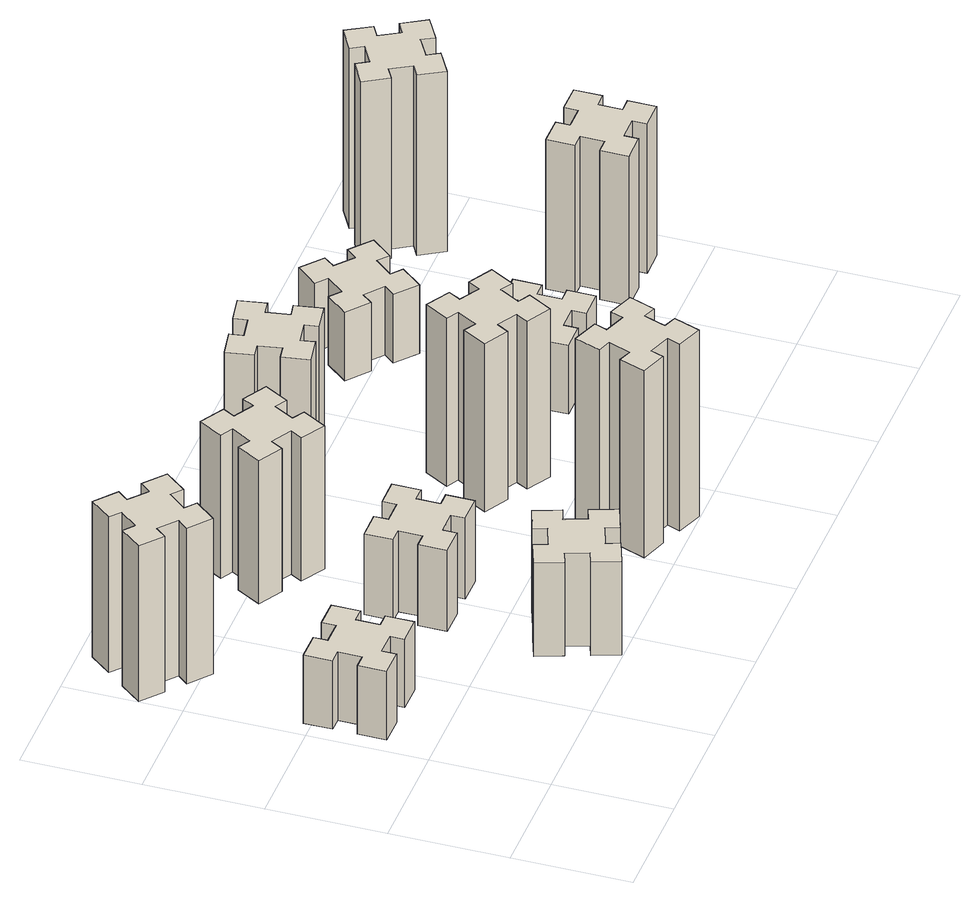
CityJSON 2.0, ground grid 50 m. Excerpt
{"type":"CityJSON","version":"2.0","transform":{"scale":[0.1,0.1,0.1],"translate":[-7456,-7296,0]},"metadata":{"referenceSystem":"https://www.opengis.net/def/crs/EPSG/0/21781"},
"CityObjects":{
"building1":{"type":"Building","attributes":{"class":"1000","function":"1000","usage":"1000","yearOfConstruction":2016,"roofType":"1000","measuredHeight":33,"storeysAboveGround":30,"storeysBelowGround":0},"geometry":[{"type":"Solid","lod":"1","boundaries":[[[[0,1,2,3,4,5,6,7,8,9,10,11,12,13,14,15,16,17,18,19]],[[17,16,20,21]],[[16,15,22,20]],[[15,14,23,22]],[[14,13,24,23]],[[13,12,25,24]],[[12,11,26,25]],[[11,10,27,26]],[[10,9,28,27]],[[9,8,29,28]],[[8,7,30,29]],[[7,6,31,30]],[[6,5,32,31]],[[5,4,33,32]],[[4,3,34,33]],[[3,2,35,34]],[[2,1,36,35]],[[1,0,37,36]],[[0,19,38,37]],[[19,18,39,38]],[[18,17,21,39]],[[24,25,26,27,28,29,30,31,32,33,34,35,36,37,38,39,21,20,22,23]]]]}]},
"building2":{"type":"Building","attributes":{"class":"1000","function":"1000","usage":"1000","yearOfConstruction":2016,"roofType":"1000","measuredHeight":75,"storeysAboveGround":30,"storeysBelowGround":0},"geometry":[{"type":"Solid","lod":"1","boundaries":[[[[40,41,42,43,44,45,46,47,48,49,50,51,52,53,54,55,56,57,58,59]],[[57,56,60,61]],[[56,55,62,60]],[[55,54,63,62]],[[54,53,64,63]],[[53,52,65,64]],[[52,51,66,65]],[[51,50,67,66]],[[50,49,68,67]],[[49,48,69,68]],[[48,47,70,69]],[[47,46,71,70]],[[46,45,72,71]],[[45,44,73,72]],[[44,43,74,73]],[[43,42,75,74]],[[42,41,76,75]],[[41,40,77,76]],[[40,59,78,77]],[[59,58,79,78]],[[58,57,61,79]],[[64,65,66,67,68,69,70,71,72,73,74,75,76,77,78,79,61,60,62,63]]]]}]},
"building3":{"type":"Building","attributes":{"class":"1000","function":"1000","usage":"1000","yearOfConstruction":2016,"roofType":"1000","measuredHeight":45,"storeysAboveGround":30,"storeysBelowGround":0},"geometry":[{"type":"Solid","lod":"1","boundaries":[[[[80,81,82,83,84,85,86,87,88,89,90,91,92,93,94,95,96,97,98,99]],[[97,96,100,101]],[[96,95,102,100]],[[95,94,103,102]],[[94,93,104,103]],[[93,92,105,104]],[[92,91,106,105]],[[91,90,107,106]],[[90,89,108,107]],[[89,88,109,108]],[[88,87,110,109]],[[87,86,111,110]],[[86,85,112,111]],[[85,84,113,112]],[[84,83,114,113]],[[83,82,115,114]],[[82,81,116,115]],[[81,80,117,116]],[[80,99,118,117]],[[99,98,119,118]],[[98,97,101,119]],[[104,105,106,107,108,109,110,111,112,113,114,115,116,117,118,119,101,100,102,103]]]]}]},
"building4":{"type":"Building","attributes":{"class":"1000","function":"1000","usage":"1000","yearOfConstruction":2016,"roofType":"1000","measuredHeight":39,"storeysAboveGround":30,"storeysBelowGround":0},"geometry":[{"type":"Solid","lod":"1","boundaries":[[[[120,121,122,123,124,125,126,127,128,129,130,131,132,133,134,135,136,137,138,139]],[[137,136,140,141]],[[136,135,142,140]],[[135,134,143,142]],[[134,133,144,143]],[[133,132,145,144]],[[132,131,146,145]],[[131,130,147,146]],[[130,129,148,147]],[[129,128,149,148]],[[128,127,150,149]],[[127,126,151,150]],[[126,125,152,151]],[[125,124,153,152]],[[124,123,154,153]],[[123,122,155,154]],[[122,121,156,155]],[[121,120,157,156]],[[120,139,158,157]],[[139,138,159,158]],[[138,137,141,159]],[[144,145,146,147,148,149,150,151,152,153,154,155,156,157,158,159,141,140,142,143]]]]}]},
"building5":{"type":"Building","attributes":{"class":"1000","function":"1000","usage":"1000","yearOfConstruction":2016,"roofType":"1000","measuredHeight":69,"storeysAboveGround":30,"storeysBelowGround":0},"geometry":[{"type":"Solid","lod":"1","boundaries":[[[[160,161,162,163,164,165,166,167,168,169,170,171,172,173,174,175,176,177,178,179]],[[177,176,180,181]],[[176,175,182,180]],[[175,174,183,182]],[[174,173,184,183]],[[173,172,185,184]],[[172,171,186,185]],[[171,170,187,186]],[[170,169,188,187]],[[169,168,189,188]],[[168,167,190,189]],[[167,166,191,190]],[[166,165,192,191]],[[165,164,193,192]],[[164,163,194,193]],[[163,162,195,194]],[[162,161,196,195]],[[161,160,197,196]],[[160,179,198,197]],[[179,178,199,198]],[[178,177,181,199]],[[184,185,186,187,188,189,190,191,192,193,194,195,196,197,198,199,181,180,182,183]]]]}]},
"building6":{"type":"Building","attributes":{"class":"1000","function":"1000","usage":"1000","yearOfConstruction":2016,"roofType":"1000","measuredHeight":90,"storeysAboveGround":30,"storeysBelowGround":0},"geometry":[{"type":"Solid","lod":"1","boundaries":[[[[200,201,202,203,204,205,206,207,208,209,210,211,212,213,214,215,216,217,218,219]],[[217,216,220,221]],[[216,215,222,220]],[[215,214,223,222]],[[214,213,224,223]],[[213,212,225,224]],[[212,211,226,225]],[[211,210,227,226]],[[210,209,228,227]],[[209,208,229,228]],[[208,207,230,229]],[[207,206,231,230]],[[206,205,232,231]],[[205,204,233,232]],[[204,203,234,233]],[[203,202,235,234]],[[202,201,236,235]],[[201,200,237,236]],[[200,219,238,237]],[[219,218,239,238]],[[218,217,221,239]],[[224,225,226,227,228,229,230,231,232,233,234,235,236,237,238,239,221,220,222,223]]]]}]},
"building7":{"type":"Building","attributes":{"class":"1000","function":"1000","usage":"1000","yearOfConstruction":2016,"roofType":"1000","measuredHeight":81,"storeysAboveGround":30,"storeysBelowGround":0},"geometry":[{"type":"Solid","lod":"1","boundaries":[[[[240,241,242,243,244,245,246,247,248,249,250,251,252,253,254,255,256,257,258,259]],[[257,256,260,261]],[[256,255,262,260]],[[255,254,263,262]],[[254,253,264,263]],[[253,252,265,264]],[[252,251,266,265]],[[251,250,267,266]],[[250,249,268,267]],[[249,248,269,268]],[[248,247,270,269]],[[247,246,271,270]],[[246,245,272,271]],[[245,244,273,272]],[[244,243,274,273]],[[243,242,275,274]],[[242,241,276,275]],[[241,240,277,276]],[[240,259,278,277]],[[259,258,279,278]],[[258,257,261,279]],[[264,265,266,267,268,269,270,271,272,273,274,275,276,277,278,279,261,260,262,263]]]]}]},
"building8":{"type":"Building","attributes":{"class":"1000","function":"1000","usage":"1000","yearOfConstruction":2016,"roofType":"1000","measuredHeight":57,"storeysAboveGround":30,"storeysBelowGround":0},"geometry":[{"type":"Solid","lod":"1","boundaries":[[[[280,281,282,283,284,285,286,287,288,289,290,291,292,293,294,295,296,297,298,299]],[[297,296,300,301]],[[296,295,302,300]],[[295,294,303,302]],[[294,293,304,303]],[[293,292,305,304]],[[292,291,306,305]],[[291,290,307,306]],[[290,289,308,307]],[[289,288,309,308]],[[288,287,310,309]],[[287,286,311,310]],[[286,285,312,311]],[[285,284,313,312]],[[284,283,314,313]],[[283,282,315,314]],[[282,281,316,315]],[[281,280,317,316]],[[280,299,318,317]],[[299,298,319,318]],[[298,297,301,319]],[[304,305,306,307,308,309,310,311,312,313,314,315,316,317,318,319,301,300,302,303]]]]}]},
"building9":{"type":"Building","attributes":{"class":"1000","function":"1000","usage":"1000","yearOfConstruction":2016,"roofType":"1000","measuredHeight":33,"storeysAboveGround":30,"storeysBelowGround":0},"geometry":[{"type":"Solid","lod":"1","boundaries":[[[[320,321,322,323,324,325,326,327,328,329,330,331,332,333,334,335,336,337,338,339]],[[337,336,340,341]],[[336,335,342,340]],[[335,334,343,342]],[[334,333,344,343]],[[333,332,345,344]],[[332,331,346,345]],[[331,330,347,346]],[[330,329,348,347]],[[329,328,349,348]],[[328,327,350,349]],[[327,326,351,350]],[[326,325,352,351]],[[325,324,353,352]],[[324,323,354,353]],[[323,322,355,354]],[[322,321,356,355]],[[321,320,357,356]],[[320,339,358,357]],[[339,338,359,358]],[[338,337,341,359]],[[344,345,346,347,348,349,350,351,352,353,354,355,356,357,358,359,341,340,342,343]]]]}]},
"building10":{"type":"Building","attributes":{"class":"1000","function":"1000","usage":"1000","yearOfConstruction":2016,"roofType":"1000","measuredHeight":33,"storeysAboveGround":30,"storeysBelowGround":0},"geometry":[{"type":"Solid","lod":"1","boundaries":[[[[360,361,362,363,364,365,366,367,368,369,370,371,372,373,374,375,376,377,378,379]],[[377,376,380,381]],[[376,375,382,380]],[[375,374,383,382]],[[374,373,384,383]],[[373,372,385,384]],[[372,371,386,385]],[[371,370,387,386]],[[370,369,388,387]],[[369,368,389,388]],[[368,367,390,389]],[[367,366,391,390]],[[366,365,392,391]],[[365,364,393,392]],[[364,363,394,393]],[[363,362,395,394]],[[362,361,396,395]],[[361,360,397,396]],[[360,379,398,397]],[[379,378,399,398]],[[378,377,381,399]],[[384,385,386,387,388,389,390,391,392,393,394,395,396,397,398,399,381,380,382,383]]]]}]},
"building11":{"type":"Building","attributes":{"class":"1000","function":"1000","usage":"1000","yearOfConstruction":2016,"roofType":"1000","measuredHeight":72,"storeysAboveGround":30,"storeysBelowGround":0},"geometry":[{"type":"Solid","lod":"1","boundaries":[[[[400,401,402,403,404,405,406,407,408,409,410,411,412,413,414,415,416,417,418,419]],[[417,416,420,421]],[[416,415,422,420]],[[415,414,423,422]],[[414,413,424,423]],[[413,412,425,424]],[[412,411,426,425]],[[411,410,427,426]],[[410,409,428,427]],[[409,408,429,428]],[[408,407,430,429]],[[407,406,431,430]],[[406,405,432,431]],[[405,404,433,432]],[[404,403,434,433]],[[403,402,435,434]],[[402,401,436,435]],[[401,400,437,436]],[[400,419,438,437]],[[419,418,439,438]],[[418,417,421,439]],[[424,425,426,427,428,429,430,431,432,433,434,435,436,437,438,439,421,420,422,423]]]]}]},
"building12":{"type":"Building","attributes":{"class":"1000","function":"1000","usage":"1000","yearOfConstruction":2016,"roofType":"1000","measuredHeight":87,"storeysAboveGround":30,"storeysBelowGround":0},"geometry":[{"type":"Solid","lod":"1","boundaries":[[[[440,441,442,443,444,445,446,447,448,449,450,451,452,453,454,455,456,457,458,459]],[[457,456,460,461]],[[456,455,462,460]],[[455,454,463,462]],[[454,453,464,463]],[[453,452,465,464]],[[452,451,466,465]],[[451,450,467,466]],[[450,449,468,467]],[[449,448,469,468]],[[448,447,470,469]],[[447,446,471,470]],[[446,445,472,471]],[[445,444,473,472]],[[444,443,474,473]],[[443,442,475,474]],[[442,441,476,475]],[[441,440,477,476]],[[440,459,478,477]],[[459,458,479,478]],[[458,457,461,479]],[[464,465,466,467,468,469,470,471,472,473,474,475,476,477,478,479,461,460,462,463]]]]}]}
},
"vertices":[
[355,815,0],[355,915,0],[415,915,0],[415,1035,0],[295,1035,0],[295,975,0],[195,975,0],[195,1035,0],[75,1035,0],[75,915,0],[135,915,0],[135,815,0],[75,815,0],[75,695,0],[195,695,0],[195,755,0],[295,755,0],[295,695,0],[415,695,0],[415,815,0],[295,755,330],[295,695,330],[195,755,330],[195,695,330],[75,695,330],[75,815,330],[135,815,330],[135,915,330],[75,915,330],[75,1035,330],[195,1035,330],[195,975,330],[295,975,330],[295,1035,330],[415,1035,330],[415,915,330],[355,915,330],[355,815,330],[415,815,330],[415,695,330],
[354,1757,0],[278,1822,0],[316,1868,0],[224,1945,0],[147,1853,0],[193,1814,0],[129,1738,0],[83,1776,0],[6,1684,0],[98,1607,0],[136,1653,0],[213,1589,0],[174,1543,0],[266,1466,0],[343,1558,0],[297,1596,0],[362,1673,0],[408,1634,0],[485,1726,0],[393,1803,0],[362,1673,750],[408,1634,750],[297,1596,750],[343,1558,750],[266,1466,750],[174,1543,750],[213,1589,750],[136,1653,750],[98,1607,750],[6,1684,750],[83,1776,750],[129,1738,750],[193,1814,750],[147,1853,750],[224,1945,750],[316,1868,750],[278,1822,750],[354,1757,750],[393,1803,750],[485,1726,750],
[865,235,0],[899,141,0],[843,120,0],[884,7,0],[997,49,0],[976,105,0],[1070,139,0],[1090,83,0],[1203,124,0],[1162,237,0],[1106,216,0],[1072,310,0],[1128,330,0],[1087,443,0],[974,402,0],[995,346,0],[901,312,0],[880,368,0],[767,327,0],[809,214,0],[901,312,450],[880,368,450],[995,346,450],[974,402,450],[1087,443,450],[1128,330,450],[1072,310,450],[1106,216,450],[1162,237,450],[1203,124,450],[1090,83,450],[1070,139,450],[976,105,450],[997,49,450],[884,7,450],[843,120,450],[899,141,450],[865,235,450],[809,214,450],[767,327,450],
[875,915,0],[875,815,0],[815,815,0],[815,695,0],[935,695,0],[935,755,0],[1035,755,0],[1035,695,0],[1155,695,0],[1155,815,0],[1095,815,0],[1095,915,0],[1155,915,0],[1155,1035,0],[1035,1035,0],[1035,975,0],[935,975,0],[935,1035,0],[815,1035,0],[815,915,0],[935,975,390],[935,1035,390],[1035,975,390],[1035,1035,390],[1155,1035,390],[1155,915,390],[1095,915,390],[1095,815,390],[1155,815,390],[1155,695,390],[1035,695,390],[1035,755,390],[935,755,390],[935,695,390],[815,695,390],[815,815,390],[875,815,390],[875,915,390],[815,915,390],[815,1035,390],
[887,1435,0],[974,1385,0],[944,1333,0],[1048,1273,0],[1108,1377,0],[1056,1407,0],[1106,1494,0],[1158,1464,0],[1218,1568,0],[1114,1628,0],[1084,1576,0],[997,1626,0],[1027,1678,0],[923,1738,0],[863,1634,0],[915,1604,0],[865,1517,0],[813,1547,0],[753,1443,0],[857,1383,0],[865,1517,690],[813,1547,690],[915,1604,690],[863,1634,690],[923,1738,690],[1027,1678,690],[997,1626,690],[1084,1576,690],[1114,1628,690],[1218,1568,690],[1158,1464,690],[1106,1494,690],[1056,1407,690],[1108,1377,690],[1048,1273,690],[944,1333,690],[974,1385,690],[887,1435,690],[857,1383,690],[753,1443,690],
[1810,312,0],[1716,346,0],[1737,402,0],[1624,443,0],[1583,330,0],[1639,310,0],[1605,216,0],[1549,237,0],[1507,124,0],[1620,83,0],[1641,139,0],[1735,105,0],[1714,49,0],[1827,7,0],[1868,120,0],[1812,141,0],[1846,235,0],[1902,214,0],[1943,327,0],[1830,368,0],[1846,235,900],[1902,214,900],[1812,141,900],[1868,120,900],[1827,7,900],[1714,49,900],[1735,105,900],[1641,139,900],[1620,83,900],[1507,124,900],[1549,237,900],[1605,216,900],[1639,310,900],[1583,330,900],[1624,443,900],[1737,402,900],[1716,346,900],[1810,312,900],[1830,368,900],[1943,327,900],
[1924,936,0],[1837,986,0],[1867,1038,0],[1763,1098,0],[1703,994,0],[1755,964,0],[1705,877,0],[1653,907,0],[1593,803,0],[1697,743,0],[1727,795,0],[1814,745,0],[1784,693,0],[1888,633,0],[1948,737,0],[1896,767,0],[1946,854,0],[1998,824,0],[2058,928,0],[1954,988,0],[1946,854,810],[1998,824,810],[1896,767,810],[1948,737,810],[1888,633,810],[1784,693,810],[1814,745,810],[1727,795,810],[1697,743,810],[1593,803,810],[1653,907,810],[1705,877,810],[1755,964,810],[1703,994,810],[1763,1098,810],[1867,1038,810],[1837,986,810],[1924,936,810],[1954,988,810],[2058,928,810],
[1608,1735,0],[1626,1637,0],[1567,1627,0],[1587,1508,0],[1706,1529,0],[1695,1588,0],[1794,1606,0],[1804,1547,0],[1922,1567,0],[1901,1686,0],[1842,1675,0],[1825,1774,0],[1884,1784,0],[1863,1902,0],[1745,1881,0],[1755,1822,0],[1657,1805,0],[1647,1864,0],[1528,1843,0],[1549,1725,0],[1657,1805,570],[1647,1864,570],[1755,1822,570],[1745,1881,570],[1863,1902,570],[1884,1784,570],[1825,1774,570],[1842,1675,570],[1901,1686,570],[1922,1567,570],[1804,1547,570],[1794,1606,570],[1695,1588,570],[1706,1529,570],[1587,1508,570],[1567,1627,570],[1626,1637,570],[1608,1735,570],[1549,1725,570],[1528,1843,570],
[2415,755,0],[2515,755,0],[2515,695,0],[2635,695,0],[2635,815,0],[2575,815,0],[2575,915,0],[2635,915,0],[2635,1035,0],[2515,1035,0],[2515,975,0],[2415,975,0],[2415,1035,0],[2295,1035,0],[2295,915,0],[2355,915,0],[2355,815,0],[2295,815,0],[2295,695,0],[2415,695,0],[2355,815,330],[2295,815,330],[2355,915,330],[2295,915,330],[2295,1035,330],[2415,1035,330],[2415,975,330],[2515,975,330],[2515,1035,330],[2635,1035,330],[2635,915,330],[2575,915,330],[2575,815,330],[2635,815,330],[2635,695,330],[2515,695,330],[2515,755,330],[2415,755,330],[2415,695,330],[2295,695,330],
[2413,1714,0],[2349,1638,0],[2303,1676,0],[2226,1584,0],[2318,1507,0],[2356,1553,0],[2433,1489,0],[2394,1443,0],[2486,1366,0],[2563,1458,0],[2517,1496,0],[2582,1573,0],[2628,1534,0],[2705,1626,0],[2613,1703,0],[2574,1657,0],[2498,1722,0],[2536,1768,0],[2444,1845,0],[2367,1753,0],[2498,1722,330],[2536,1768,330],[2574,1657,330],[2613,1703,330],[2705,1626,330],[2628,1534,330],[2582,1573,330],[2517,1496,330],[2563,1458,330],[2486,1366,330],[2394,1443,330],[2433,1489,330],[2356,1553,330],[2318,1507,330],[2226,1584,330],[2303,1676,330],[2349,1638,330],[2413,1714,330],[2367,1753,330],[2444,1845,330],
[3255,975,0],[3155,975,0],[3155,1035,0],[3035,1035,0],[3035,915,0],[3095,915,0],[3095,815,0],[3035,815,0],[3035,695,0],[3155,695,0],[3155,755,0],[3255,755,0],[3255,695,0],[3375,695,0],[3375,815,0],[3315,815,0],[3315,915,0],[3375,915,0],[3375,1035,0],[3255,1035,0],[3315,915,720],[3375,915,720],[3315,815,720],[3375,815,720],[3375,695,720],[3255,695,720],[3255,755,720],[3155,755,720],[3155,695,720],[3035,695,720],[3035,815,720],[3095,815,720],[3095,915,720],[3035,915,720],[3035,1035,720],[3155,1035,720],[3155,975,720],[3255,975,720],[3255,1035,720],[3375,1035,720],
[3326,1717,0],[3276,1804,0],[3328,1834,0],[3268,1938,0],[3164,1878,0],[3194,1826,0],[3107,1776,0],[3077,1828,0],[2973,1768,0],[3033,1664,0],[3085,1694,0],[3135,1607,0],[3083,1577,0],[3143,1473,0],[3247,1533,0],[3217,1585,0],[3304,1635,0],[3334,1583,0],[3438,1643,0],[3378,1747,0],[3304,1635,870],[3334,1583,870],[3217,1585,870],[3247,1533,870],[3143,1473,870],[3083,1577,870],[3135,1607,870],[3085,1694,870],[3033,1664,870],[2973,1768,870],[3077,1828,870],[3107,1776,870],[3194,1826,870],[3164,1878,870],[3268,1938,870],[3328,1834,870],[3276,1804,870],[3326,1717,870],[3378,1747,870],[3438,1643,870]
]}
